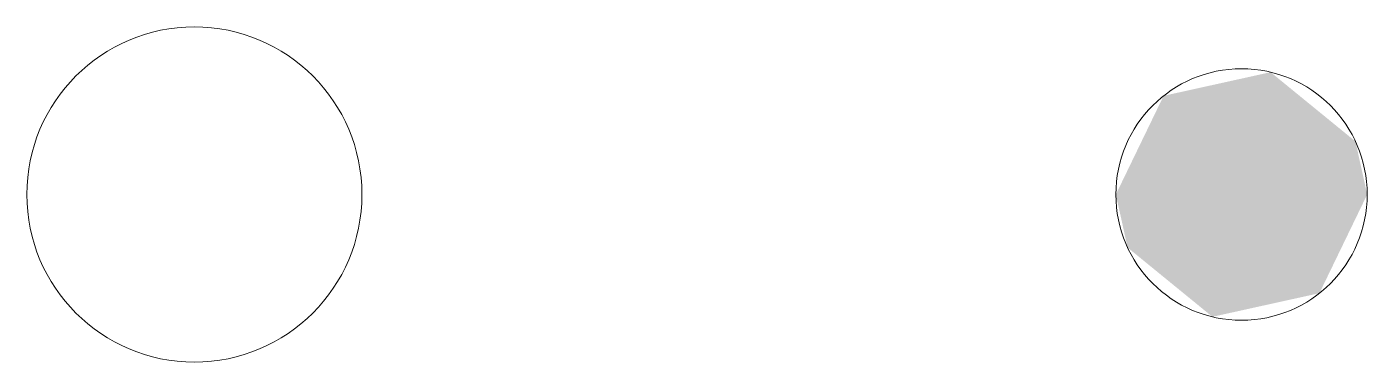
# Model space of a CAD drawing. Header units: millimetres. Extents: x -0.2 to 1.4, y -0.2 to 0.2.
import ezdxf

# ---------------------------------------------------------------- set-up
doc = ezdxf.new("R2010")
doc.units = ezdxf.units.MM
doc.linetypes.add('K5LT32768', pattern=[0])

msp = doc.modelspace()

# ---------------------------------------------------------------- hatches: boundary and pattern name
msp.add_hatch(color=7).paths.add_polyline_path([(1.4, 0), (1.343, -0.1177), (1.2153, -0.1459), (1.114, -0.0633), (1.1, 0), (1.157, 0.1177), (1.2847, 0.1459), (1.386, 0.0633)])

# ---------------------------------------------------------------- linework, layer by layer
at = {"color": 7, "linetype": 'K5LT32768', "lineweight": 18}
for centre, radius in [((0, 0), 0.2), ((1.25, 0), 0.15)]:
    msp.add_circle(centre, radius, dxfattribs=at)

doc.saveas('drawing.dxf')
